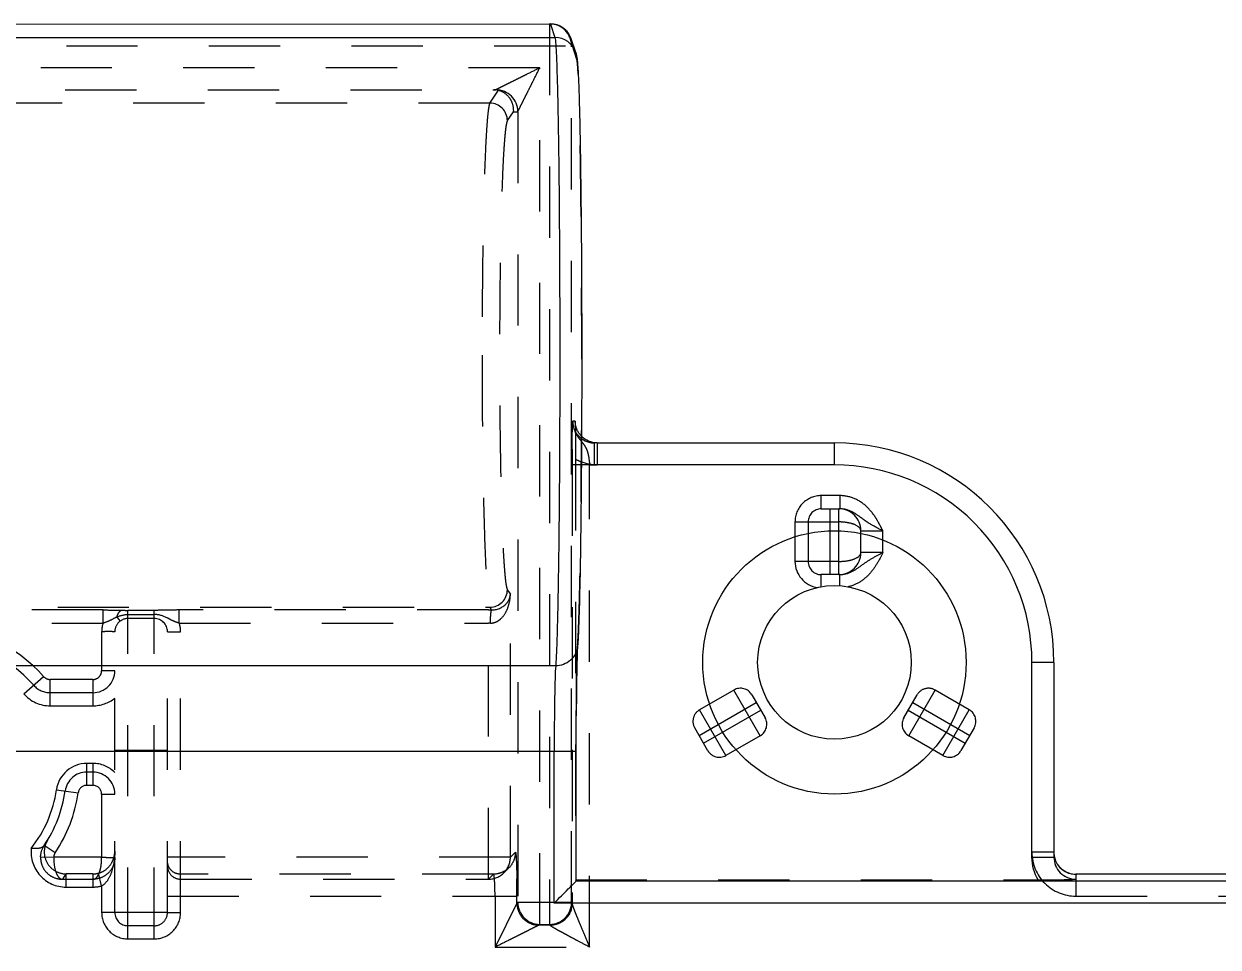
# Model space of a CAD drawing. Header units: millimetres. Extents: x 564 to 2602, y -1989 to 1042.
# Drawn here: x 815.95 to 843.31, y -243.07 to -221.92 of the extents above; entities that cross this region are included whole.
import ezdxf

# ---------------------------------------------------------------- set-up
doc = ezdxf.new("R2010")
doc.units = ezdxf.units.MM
doc.header["$LTSCALE"] = 16.335
doc.linetypes.add('HIDDEN', pattern=[0.2, 0.1, -0.1])
doc.layers.get('0').update_dxf_attribs({"linetype": 'CONTINUOUS'})
doc.layers.add('DEFAULT_2', color=8, linetype='HIDDEN')

msp = doc.modelspace()

# ---------------------------------------------------------------- linework, layer by layer
at = {"color": 7, "linetype": 'Continuous'}
for p, q in [((804.126, -221.921), (828.014, -221.924)), ((828.014, -221.924), (828.116, -222.231)), ((804.229, -222.231), (828.116, -222.231)), ((828.593, -222.574), (828.491, -222.267)), ((829.086, -231.522), (829.086, -232.024)), ((829.086, -231.522), (834.523, -231.522)), ((834.523, -232.024), (834.523, -231.522)), ((834.523, -232.024), (829.086, -232.024)), ((828.636, -236.187), (828.637, -236.176)), ((828.637, -236.177), (828.637, -236.177)), ((828.136, -236.628), (804.21, -236.628)), ((839.048, -241.014), (839.048, -236.549)), ((839.551, -236.549), (839.048, -236.549)), ((839.551, -236.549), (839.551, -241.014)), ((828.61, -237.378), (828.615, -236.929)), ((828.606, -237.91), (828.61, -237.378)), ((828.604, -241.558), (828.606, -237.91)), ((828.604, -238.591), (803.741, -238.591)), ((828.101, -242.062), (828.101, -238.591)), ((839.048, -241.014), (839.551, -241.014)), ((889.323, -241.56), (828.604, -241.559)), ((840.056, -241.402), (840.056, -241.517)), ((889.323, -241.402), (840.056, -241.402)), ((889.323, -242.062), (828.101, -242.062))]:
    msp.add_line(p, q, dxfattribs=at)
msp.add_lwpolyline([(828.615, -236.929), (828.622, -236.58), (828.625, -236.445), (828.629, -236.336), (828.632, -236.253), (828.636, -236.196), (828.636, -236.187)], dxfattribs=at)
for radius in [3.017, 1.76]:
    msp.add_circle((834.523, -236.549), radius, dxfattribs=at)
for centre, radius, start, end in [((828.013, -222.424), 0.503, 18.3912, 89.9597), ((828.12, -222.731), 0.498, 18.3909, 90.076), ((834.523, -236.549), 5.027, 0, 90), ((834.523, -236.549), 4.525, 359.9995, 90.0005), ((840.054, -241.014), 0.503, 179.9477, 269.9478), ((840.053, -240.899), 0.503, 192.9041, 270.6265)]:
    msp.add_arc(centre, radius, start, end, dxfattribs=at)
for points, knots in [([(828.491, -222.267), (828.459, -222.169), (828.328, -221.99), (828.117, -221.924), (828.014, -221.924)], [0, 0, 0, 0, 0.499612, 1, 1, 1, 1]), ([(828.116, -222.231), (828.123, -222.251), (828.129, -222.314), (828.14, -222.434), (828.149, -222.613), (828.159, -222.846), (828.168, -223.134), (828.181, -223.617), (828.194, -224.334), (828.208, -225.313), (828.218, -226.427), (828.225, -227.641), (828.23, -229.342), (828.227, -231.414), (828.212, -233.382), (828.193, -234.756), (828.177, -235.556), (828.16, -236.161), (828.145, -236.496), (828.136, -236.628)], [0, 0, 0, 0, 0.004467, 0.012937, 0.025357, 0.041643, 0.06165, 0.085225, 0.142312, 0.211064, 0.289274, 0.374439, 0.463818, 0.643697, 0.805985, 0.873912, 0.930005, 0.972499, 1, 1, 1, 1]), ([(828.593, -222.574), (828.61, -222.623), (828.627, -222.72), (828.646, -222.949), (828.663, -223.323), (828.681, -223.906), (828.697, -224.664), (828.71, -225.576), (828.721, -226.615), (828.728, -227.746), (828.733, -229.335), (828.73, -231.272), (828.715, -233.113), (828.696, -234.401), (828.68, -235.152), (828.662, -235.727), (828.647, -236.048), (828.637, -236.177)], [0, 0, 0, 0, 0.011539, 0.021523, 0.050715, 0.093861, 0.150142, 0.217901, 0.295023, 0.37906, 0.467329, 0.645202, 0.805963, 0.873326, 0.929018, 0.971644, 1, 1, 1, 1]), ([(829.086, -231.522), (829.019, -231.522), (828.885, -231.494), (828.772, -231.417), (828.725, -231.369)], [0, 0, 0, 0, 0.500427, 1, 1, 1, 1]), ([(828.637, -236.177), (828.626, -236.297), (828.535, -236.483), (828.318, -236.604), (828.195, -236.628), (828.136, -236.628)], [0, 0, 0, 0, 0.495956, 0.755204, 1, 1, 1, 1]), ([(828.136, -236.628), (828.127, -236.713), (828.12, -236.948), (828.109, -237.38), (828.103, -237.949), (828.101, -238.369), (828.101, -238.591)], [0, 0, 0, 0, 0.130859, 0.358952, 0.660222, 1, 1, 1, 1]), ([(828.101, -242.062), (828.157, -242.006), (828.264, -241.899), (828.395, -241.769), (828.489, -241.675), (828.548, -241.613), (828.588, -241.578), (828.607, -241.559)], [0, 0, 0, 0, 0.330995, 0.640537, 0.775937, 0.888726, 1, 1, 1, 1])]:
    msp.add_open_spline(points, degree=3, knots=knots, dxfattribs=at)
for points in [[(829.086, -232.024), (828.962, -232.024), (828.837, -232.001), (828.722, -231.956)], [(839.193, -241.534), (839.1, -241.38), (839.048, -241.194), (839.048, -241.014)], [(839.664, -241.217), (839.734, -241.303), (839.84, -241.367), (839.948, -241.39)], [(839.948, -241.39), (839.991, -241.399), (840.035, -241.403), (840.079, -241.401)]]:
    msp.add_open_spline(points, degree=3, dxfattribs=at)
at = {"layer": 'DEFAULT_2', "color": 8, "linetype": 'HIDDEN'}
for p, q in [((827.996, -221.921), (827.996, -242.551)), ((803.855, -222.424), (828.515, -222.424)), ((828.517, -222.426), (828.491, -222.267)), ((828.499, -242.048), (828.499, -222.424)), ((828.619, -222.733), (828.517, -222.426)), ((828.593, -222.574), (828.619, -222.733)), ((828.593, -222.574), (828.593, -222.574)), ((827.769, -222.928), (803.855, -222.928)), ((827.769, -242.551), (827.769, -222.928)), ((803.829, -223.431), (826.763, -223.431)), ((826.625, -223.737), (826.822, -223.441)), ((826.625, -223.737), (810.19, -223.737)), ((827.164, -223.934), (827.027, -224.138)), ((827.164, -223.934), (827.267, -223.934)), ((827.267, -223.934), (827.267, -242.048)), ((828.583, -231.019), (828.525, -231.019)), ((829.028, -232.024), (829.028, -231.522)), ((829.086, -231.522), (829.028, -231.522)), ((828.509, -232.018), (828.509, -242.073)), ((828.509, -232.018), (828.912, -232.018)), ((828.592, -231.895), (828.592, -241.534)), ((828.912, -243.072), (828.912, -232.018)), ((829.028, -232.024), (829.086, -232.024)), ((834.221, -233.03), (834.221, -232.728)), ((834.644, -232.728), (834.221, -232.728)), ((834.644, -232.728), (834.644, -233.03)), ((834.221, -233.03), (834.644, -233.03)), ((834.423, -234.538), (834.423, -233.03)), ((834.624, -234.538), (834.624, -233.03)), ((833.618, -233.331), (833.618, -234.236)), ((833.618, -233.331), (834.624, -233.331)), ((833.92, -233.331), (833.92, -234.236)), ((835.126, -234.035), (835.126, -233.533)), ((835.126, -233.533), (835.629, -233.533)), ((835.629, -234.035), (835.629, -233.533)), ((835.629, -234.035), (835.126, -234.035)), ((834.624, -234.236), (833.618, -234.236)), ((834.221, -234.815), (834.221, -234.538)), ((834.644, -234.538), (834.221, -234.538)), ((834.644, -234.794), (834.644, -234.538)), ((827.027, -234.883), (827.097, -234.987)), ((827.097, -241.014), (827.097, -234.987)), ((810.19, -235.284), (826.625, -235.284)), ((826.625, -235.284), (826.668, -235.349)), ((817.764, -235.348), (810.057, -235.348)), ((817.764, -235.65), (817.764, -235.348)), ((818.082, -235.51), (818.153, -235.604)), ((818.16, -235.354), (818.192, -235.355)), ((818.335, -242.884), (818.335, -235.357)), ((818.938, -235.357), (818.335, -235.357)), ((818.335, -235.45), (818.938, -235.45)), ((818.938, -235.544), (818.335, -235.544)), ((818.938, -242.884), (818.938, -235.357)), ((819.509, -235.65), (819.509, -235.348)), ((826.594, -235.348), (819.509, -235.348)), ((826.594, -241.516), (826.594, -235.348)), ((810.057, -235.65), (817.764, -235.65)), ((817.731, -235.848), (817.731, -236.74)), ((818.033, -242.28), (818.033, -235.845)), ((819.239, -242.28), (819.239, -235.845)), ((819.239, -235.845), (819.541, -235.845)), ((819.509, -235.65), (826.594, -235.65)), ((819.541, -242.28), (819.541, -235.845)), ((828.638, -236.137), (828.637, -236.177)), ((815.95, -237.271), (816.403, -236.873)), ((816.554, -237.545), (816.554, -236.941)), ((817.53, -236.941), (816.554, -236.941)), ((817.53, -236.941), (817.53, -237.545)), ((818.033, -236.74), (817.731, -236.74)), ((832.219, -237.183), (831.431, -237.637)), ((832.822, -238.228), (832.219, -237.183)), ((836.224, -238.228), (836.828, -237.183)), ((837.611, -237.635), (836.828, -237.183)), ((817.53, -237.243), (816.554, -237.243)), ((831.422, -238.224), (832.731, -237.467)), ((832.631, -237.293), (832.932, -237.816)), ((836.114, -237.816), (836.415, -237.293)), ((836.315, -237.467), (837.621, -238.222)), ((816.554, -237.545), (817.53, -237.545)), ((832.035, -238.682), (831.431, -237.637)), ((831.522, -238.398), (832.832, -237.642)), ((836.214, -237.642), (837.521, -238.396)), ((837.008, -238.68), (837.611, -237.635)), ((831.623, -238.572), (831.321, -238.049)), ((837.722, -238.047), (837.42, -238.57)), ((832.822, -238.228), (832.035, -238.682)), ((837.008, -238.68), (836.224, -238.228)), ((818.033, -238.56), (819.239, -238.56)), ((828.604, -238.591), (828.604, -238.591)), ((817.393, -239.364), (817.393, -238.862)), ((817.53, -238.862), (817.393, -238.862)), ((817.53, -238.862), (817.53, -239.364)), ((817.53, -239.063), (817.393, -239.063)), ((817.393, -239.364), (817.53, -239.364)), ((816.697, -239.465), (817.194, -239.537)), ((817.731, -239.565), (817.731, -241.014)), ((817.731, -239.566), (818.033, -239.566)), ((816.667, -240.909), (816.417, -240.741)), ((816.332, -241.003), (816.634, -241.014)), ((817.731, -241.014), (816.634, -241.014)), ((827.097, -241.014), (819.239, -241.014)), ((827.097, -241.014), (827.211, -240.899)), ((839.551, -240.899), (839.048, -240.899)), ((819.25, -241.178), (819.239, -241.1)), ((827.064, -241.255), (826.95, -241.369)), ((816.839, -241.516), (816.917, -241.394)), ((816.839, -241.516), (817.53, -241.516)), ((816.917, -241.696), (816.917, -241.394)), ((817.53, -241.394), (816.917, -241.394)), ((817.53, -241.394), (817.53, -241.696)), ((817.731, -241.67), (817.656, -241.378)), ((826.709, -241.402), (819.541, -241.402)), ((819.541, -241.516), (826.594, -241.516)), ((826.709, -241.402), (826.594, -241.516)), ((828.592, -241.534), (839.193, -241.534)), ((828.592, -241.534), (828.604, -241.558)), ((816.917, -241.696), (817.53, -241.696)), ((817.731, -241.67), (817.731, -242.28)), ((819.239, -241.904), (827.248, -241.904)), ((826.745, -241.904), (826.745, -243.072)), ((827.248, -242.067), (826.745, -243.072)), ((827.248, -242.067), (827.248, -241.904)), ((827.267, -242.048), (827.248, -242.067)), ((828.499, -242.048), (827.267, -242.048)), ((828.508, -242.067), (828.499, -242.048)), ((840.053, -241.904), (855.84, -241.904)), ((819.239, -242.28), (817.731, -242.28)), ((818.938, -242.582), (818.335, -242.582)), ((827.769, -242.551), (827.75, -242.569)), ((828.005, -242.569), (827.75, -242.569)), ((827.769, -242.551), (827.996, -242.551)), ((828.005, -242.569), (827.996, -242.551)), ((818.335, -242.884), (818.938, -242.884)), ((826.745, -243.072), (828.912, -243.072))]:
    msp.add_line(p, q, dxfattribs=at)
for centre, radius, start, end in [((827.996, -222.424), 0.503, 359.9953, 89.9953), ((828.013, -222.424), 0.503, 359.9955, 18.3912), ((826.763, -223.935), 0.504, 0.1195, 90.0014), ((826.625, -224.139), 0.403, 0.129, 89.9147), ((887.658, -232.046), 59.149, 179.63086, 179.97205), ((829.086, -231.017), 1.007, 240.5871, 248.7824), ((829.028, -231.018), 1.007, 263.3598, 269.9968), ((834.221, -233.331), 0.603, 89.9997, 180.0003), ((834.221, -233.331), 0.302, 90, 180), ((834.624, -233.533), 0.503, 0, 90), ((834.624, -234.035), 0.503, 270, 0), ((834.221, -234.236), 0.603, 180, 261.5772), ((834.221, -234.236), 0.302, 180, 270), ((826.625, -234.882), 0.403, 270.0852, 359.8711), ((818.335, -235.845), 0.302, 90, 180.0005), ((818.938, -235.845), 0.302, 0, 90), ((826.594, -250.47), 15.121, 89.717, 89.9971), ((813.91, -239.063), 3.318, 41.2999, 138.7001), ((818.335, -235.845), 0.603, 161.082, 180.2503), ((818.938, -235.845), 0.603, 0, 18.9182), ((826.594, -241.624), 5.975, 89.5571, 90.0002), ((813.91, -239.063), 3.017, 41.2999, 138.7001), ((816.554, -236.74), 0.201, 221.2999, 270.0049), ((817.53, -236.74), 0.503, 270, 360), ((817.53, -236.74), 0.201, 269.9973, 0.0044), ((816.554, -236.74), 0.503, 221.2999, 270), ((832.369, -237.444), 0.302, 30, 120), ((836.677, -237.444), 0.302, 60, 150), ((816.554, -236.74), 0.804, 221.2999, 270.0004), ((817.53, -236.74), 0.804, 270, 308.6822), ((831.582, -237.899), 0.302, 120, 210), ((837.46, -237.897), 0.302, 330, 60), ((832.671, -237.967), 0.302, 300, 30), ((836.375, -237.967), 0.302, 150, 240), ((831.884, -238.421), 0.302, 210, 300), ((837.159, -238.419), 0.302, 240, 330), ((817.393, -239.566), 0.704, 89.9991, 171.7886), ((817.53, -239.566), 0.704, 44.4153, 90), ((817.393, -239.566), 0.503, 90, 171.7868), ((817.53, -239.566), 0.503, 0, 90), ((817.393, -239.566), 0.201, 89.9975, 171.7901), ((817.53, -239.566), 0.201, 0.0308, 90.0024), ((813.91, -239.063), 2.815, 321.6069, 351.7863), ((813.91, -239.063), 3.017, 326.1945, 351.7868), ((813.91, -239.063), 3.318, 326.2154, 351.7866), ((816.917, -240.892), 0.804, 174.2647, 269.986), ((817.478, -240.87), 0.555, 349.651, 359.9882), ((826.595, -241.014), 0.502, 269.9215, 0.0785), ((840.053, -240.899), 1.006, 179.9998, 269.9999), ((840.053, -240.899), 0.503, 180.0002, 192.9041), ((817.535, -240.914), 0.48, 284.5658, 303.0796), ((819.541, -241.215), 0.301, 179.9974, 270.0376), ((816.917, -240.93), 0.464, 265.0532, 270.0025), ((817.53, -240.893), 0.502, 270.01, 284.4951), ((800.922, -241.895), 26.325, 359.9803, 0.8421), ((817.53, -240.889), 0.807, 270.0258, 284.4605), ((827.77, -242.047), 0.503, 180.0826, 269.9174), ((827.996, -242.048), 0.503, 270.0279, 359.9441), ((818.335, -242.28), 0.603, 179.999, 270.001), ((818.335, -242.28), 0.302, 180, 270), ((818.938, -242.28), 0.603, 269.9998, 0.0187), ((818.938, -242.28), 0.302, 269.9998, 0.0004)]:
    msp.add_arc(centre, radius, start, end, dxfattribs=at)
msp.add_ellipse((826.393, -223.934), major_axis=(0.566, 0.408), ratio=0.519761, start_param=0.422253, end_param=0.625102, dxfattribs=at)
for points, knots in [([(828.638, -236.137), (828.648, -236.015), (828.662, -235.702), (828.68, -235.139), (828.696, -234.394), (828.715, -233.115), (828.729, -231.282), (828.733, -229.353), (828.728, -227.769), (828.721, -226.639), (828.71, -225.602), (828.697, -224.69), (828.683, -224.023), (828.67, -223.573), (828.661, -223.306), (828.651, -223.088), (828.642, -222.922), (828.632, -222.81), (828.625, -222.752), (828.619, -222.733)], [0, 0, 0, 0, 0.027504, 0.070003, 0.126102, 0.194036, 0.356334, 0.536215, 0.625593, 0.710756, 0.788964, 0.857713, 0.914794, 0.938365, 0.958368, 0.974648, 0.987062, 0.995529, 1, 1, 1, 1]), ([(827.769, -222.928), (827.67, -222.977), (827.524, -223.051), (827.329, -223.148), (827.187, -223.219), (827.072, -223.277), (826.983, -223.321), (826.921, -223.353), (826.864, -223.381), (826.817, -223.405), (826.784, -223.419), (826.769, -223.431), (826.763, -223.431)], [0, 0, 0, 0, 0.293272, 0.438058, 0.580131, 0.717314, 0.782864, 0.844993, 0.902263, 0.951568, 0.985649, 1, 1, 1, 1]), ([(827.267, -223.934), (827.268, -223.927), (827.279, -223.909), (827.297, -223.873), (827.321, -223.824), (827.36, -223.745), (827.414, -223.638), (827.482, -223.503), (827.552, -223.363), (827.648, -223.17), (827.721, -223.026), (827.769, -222.928)], [0, 0, 0, 0, 0.018955, 0.056025, 0.10642, 0.163908, 0.29095, 0.426809, 0.567281, 0.710339, 1, 1, 1, 1]), ([(826.822, -223.441), (826.908, -223.462), (827.042, -223.548), (827.151, -223.737), (827.168, -223.867), (827.164, -223.934)], [0, 0, 0, 0, 0.409557, 0.688119, 1, 1, 1, 1]), ([(826.625, -223.737), (826.615, -223.753), (826.604, -223.809), (826.587, -223.914), (826.571, -224.071), (826.555, -224.275), (826.539, -224.528), (826.518, -224.951), (826.496, -225.578), (826.475, -226.43), (826.459, -227.393), (826.45, -228.433), (826.447, -229.147), (826.447, -229.511)], [0, 0, 0, 0, 0.009926, 0.028528, 0.055778, 0.091477, 0.135298, 0.186887, 0.311447, 0.460725, 0.629316, 0.811336, 1, 1, 1, 1]), ([(827.027, -224.138), (827.018, -224.154), (827.006, -224.205), (826.989, -224.303), (826.973, -224.448), (826.957, -224.638), (826.941, -224.873), (826.92, -225.267), (826.898, -225.85), (826.877, -226.643), (826.861, -227.54), (826.852, -228.507), (826.848, -229.511), (826.852, -230.514), (826.861, -231.481), (826.877, -232.378), (826.898, -233.171), (826.92, -233.754), (826.941, -234.148), (826.957, -234.383), (826.973, -234.573), (826.989, -234.718), (827.006, -234.816), (827.018, -234.867), (827.027, -234.883)], [0, 0, 0, 0, 0.005115, 0.014354, 0.027861, 0.045665, 0.067584, 0.093392, 0.155677, 0.230311, 0.314638, 0.405624, 0.499999, 0.594373, 0.68536, 0.769687, 0.844321, 0.906607, 0.932415, 0.954335, 0.972139, 0.985646, 0.994885, 1, 1, 1, 1]), ([(826.447, -229.511), (826.447, -229.874), (826.45, -230.588), (826.459, -231.628), (826.475, -232.591), (826.496, -233.443), (826.518, -234.07), (826.539, -234.493), (826.555, -234.746), (826.571, -234.951), (826.587, -235.108), (826.604, -235.213), (826.615, -235.268), (826.625, -235.284)], [0, 0, 0, 0, 0.188664, 0.370685, 0.539276, 0.688553, 0.813113, 0.864703, 0.908523, 0.944222, 0.971472, 0.990074, 1, 1, 1, 1]), ([(828.511, -231.665), (828.512, -231.526), (828.515, -231.311), (828.52, -231.095), (828.525, -231.019)], [0, 0, 0, 0, 0.645098, 1, 1, 1, 1]), ([(828.525, -231.019), (828.525, -231.113), (828.562, -231.256), (828.662, -231.411), (828.747, -231.51), (828.823, -231.613), (828.87, -231.735), (828.897, -231.871), (828.907, -231.968), (828.912, -232.018)], [0, 0, 0, 0, 0.259783, 0.385776, 0.50639, 0.619226, 0.734339, 0.862372, 1, 1, 1, 1]), ([(828.525, -231.019), (828.525, -231.095), (828.561, -231.248), (828.661, -231.371), (828.721, -231.417)], [0, 0, 0, 0, 0.500642, 1, 1, 1, 1]), ([(828.583, -231.019), (828.584, -231.081), (828.589, -231.373), (828.592, -231.665), (828.592, -231.895)], [0, 0, 0, 0, 0.213124, 1, 1, 1, 1]), ([(828.725, -231.369), (828.681, -231.323), (828.609, -231.213), (828.583, -231.083), (828.583, -231.019)], [0, 0, 0, 0, 0.499715, 1, 1, 1, 1]), ([(835.629, -233.533), (835.605, -233.482), (835.554, -233.382), (835.443, -233.187), (835.268, -232.963), (834.982, -232.774), (834.756, -232.728), (834.644, -232.728)], [0, 0, 0, 0, 0.125312, 0.250687, 0.500817, 0.750541, 1, 1, 1, 1]), ([(835.629, -233.533), (835.524, -233.48), (835.374, -233.405), (835.199, -233.284), (835.057, -233.178), (834.883, -233.065), (834.722, -233.03), (834.644, -233.03)], [0, 0, 0, 0, 0.314801, 0.44883, 0.56997, 0.791292, 1, 1, 1, 1]), ([(835.126, -233.533), (835.126, -233.467), (834.989, -233.383), (834.816, -233.343), (834.69, -233.331), (834.624, -233.331)], [0, 0, 0, 0, 0.349146, 0.648223, 1, 1, 1, 1]), ([(834.624, -234.236), (834.691, -234.236), (834.818, -234.225), (834.991, -234.184), (835.126, -234.101), (835.126, -234.035)], [0, 0, 0, 0, 0.356124, 0.655039, 1, 1, 1, 1]), ([(834.644, -234.538), (834.739, -234.538), (834.927, -234.486), (835.149, -234.319), (835.377, -234.162), (835.542, -234.075), (835.629, -234.035)], [0, 0, 0, 0, 0.255487, 0.501457, 0.743178, 1, 1, 1, 1]), ([(835.629, -234.035), (835.593, -234.124), (835.496, -234.291), (835.335, -234.532), (835.11, -234.719), (834.93, -234.797), (834.837, -234.818)], [0, 0, 0, 0, 0.250039, 0.499817, 0.750045, 1, 1, 1, 1]), ([(826.641, -235.65), (826.682, -235.65), (826.763, -235.633), (826.893, -235.549), (827.005, -235.398), (827.077, -235.196), (827.095, -235.056), (827.097, -234.987)], [0, 0, 0, 0, 0.140285, 0.27347, 0.523354, 0.763732, 1, 1, 1, 1]), ([(826.668, -235.349), (826.789, -235.35), (827.002, -235.263), (827.091, -235.066), (827.097, -234.987)], [0, 0, 0, 0, 0.601801, 1, 1, 1, 1]), ([(817.764, -235.348), (817.798, -235.348), (817.93, -235.349), (818.062, -235.351), (818.16, -235.354)], [0, 0, 0, 0, 0.260507, 1, 1, 1, 1]), ([(818.082, -235.51), (818.028, -235.531), (817.929, -235.593), (817.82, -235.635), (817.764, -235.65)], [0, 0, 0, 0, 0.497837, 1, 1, 1, 1]), ([(818.082, -235.51), (818.091, -235.473), (818.114, -235.413), (818.165, -235.358), (818.192, -235.355)], [0, 0, 0, 0, 0.58756, 1, 1, 1, 1]), ([(818.192, -235.355), (818.205, -235.355), (818.252, -235.356), (818.3, -235.357), (818.335, -235.357)], [0, 0, 0, 0, 0.269337, 1, 1, 1, 1]), ([(819.509, -235.348), (819.411, -235.349), (819.221, -235.35), (819.031, -235.357), (818.938, -235.357)], [0, 0, 0, 0, 0.51153, 1, 1, 1, 1]), ([(819.509, -235.65), (819.475, -235.64), (819.412, -235.619), (819.319, -235.576), (819.174, -235.494), (819.038, -235.45), (818.938, -235.45)], [0, 0, 0, 0, 0.174308, 0.323515, 0.506938, 1, 1, 1, 1]), ([(826.641, -235.65), (826.641, -235.614), (826.642, -235.544), (826.647, -235.462), (826.653, -235.407), (826.657, -235.378), (826.662, -235.36), (826.665, -235.35), (826.668, -235.349)], [0, 0, 0, 0, 0.356414, 0.683477, 0.809878, 0.905381, 0.968781, 1, 1, 1, 1]), ([(818.033, -235.845), (818.033, -235.846), (818.03, -235.845), (818.026, -235.846), (818.019, -235.845), (818.004, -235.846), (817.979, -235.845), (817.942, -235.844), (817.897, -235.843), (817.825, -235.844), (817.77, -235.846), (817.731, -235.848)], [0, 0, 0, 0, 0.004932, 0.019467, 0.04336, 0.07635, 0.168565, 0.29291, 0.44442, 0.617869, 1, 1, 1, 1]), ([(828.638, -236.137), (828.63, -236.243), (828.622, -236.537), (828.611, -237.077), (828.606, -237.789), (828.604, -238.313), (828.604, -238.591)], [0, 0, 0, 0, 0.130229, 0.358908, 0.660202, 1, 1, 1, 1]), ([(816.422, -240.734), (816.409, -240.753), (816.375, -240.79), (816.298, -240.812), (816.212, -240.816), (816.15, -240.813), (816.117, -240.811)], [0, 0, 0, 0, 0.214313, 0.435381, 0.702383, 1, 1, 1, 1]), ([(816.333, -241.003), (816.33, -241.072), (816.354, -241.211), (816.471, -241.384), (816.642, -241.493), (816.774, -241.517), (816.839, -241.516)], [0, 0, 0, 0, 0.258568, 0.510911, 0.757082, 1, 1, 1, 1]), ([(816.634, -241.014), (816.634, -241.082), (816.64, -241.207), (816.677, -241.352), (816.722, -241.44), (816.757, -241.485), (816.797, -241.513), (816.826, -241.517), (816.839, -241.516)], [0, 0, 0, 0, 0.348693, 0.642101, 0.758479, 0.853646, 0.930921, 1, 1, 1, 1]), ([(817.53, -241.516), (817.543, -241.517), (817.572, -241.513), (817.611, -241.485), (817.645, -241.44), (817.675, -241.379), (817.7, -241.303), (817.726, -241.18), (817.732, -241.082), (817.731, -241.014)], [0, 0, 0, 0, 0.067935, 0.144362, 0.239227, 0.355676, 0.493681, 0.650597, 1, 1, 1, 1]), ([(818.033, -241.021), (818.033, -241.088), (818.005, -241.223), (817.889, -241.389), (817.722, -241.494), (817.593, -241.517), (817.53, -241.516)], [0, 0, 0, 0, 0.259207, 0.511905, 0.757625, 1, 1, 1, 1]), ([(818.033, -240.87), (818.033, -241.022), (818.004, -241.251), (817.891, -241.524), (817.792, -241.639), (817.731, -241.67)], [0, 0, 0, 0, 0.514325, 0.766624, 1, 1, 1, 1]), ([(817.731, -241.014), (817.77, -241.014), (817.826, -241.015), (817.897, -241.016), (817.942, -241.017), (817.979, -241.019), (818.004, -241.019), (818.019, -241.02), (818.027, -241.02), (818.03, -241.021), (818.033, -241.02), (818.033, -241.021)], [0, 0, 0, 0, 0.382113, 0.555579, 0.707089, 0.831411, 0.923626, 0.956621, 0.980518, 0.995057, 1, 1, 1, 1]), ([(817.797, -241.316), (817.861, -241.274), (817.962, -241.168), (818.012, -241.033), (818.024, -240.969)], [0, 0, 0, 0, 0.544192, 1, 1, 1, 1]), ([(827.211, -240.899), (827.211, -240.915), (827.208, -240.979), (827.191, -241.042), (827.173, -241.088)], [0, 0, 0, 0, 0.238294, 1, 1, 1, 1]), ([(827.211, -240.899), (827.213, -240.897), (827.218, -240.908), (827.219, -240.918), (827.224, -240.946), (827.227, -240.99), (827.234, -241.097), (827.24, -241.271), (827.244, -241.423), (827.245, -241.508)], [0, 0, 0, 0, 0.013156, 0.032369, 0.060443, 0.143, 0.259425, 0.581976, 1, 1, 1, 1]), ([(819.541, -241.402), (819.489, -241.402), (819.383, -241.374), (819.306, -241.296), (819.28, -241.251)], [0, 0, 0, 0, 0.500066, 1, 1, 1, 1]), ([(826.906, -241.36), (826.89, -241.366), (826.827, -241.39), (826.759, -241.402), (826.709, -241.402)], [0, 0, 0, 0, 0.26103, 1, 1, 1, 1]), ([(826.745, -241.904), (826.745, -241.839), (826.744, -241.718), (826.737, -241.576), (826.731, -241.487), (826.723, -241.439), (826.721, -241.417), (826.712, -241.4), (826.709, -241.402)], [0, 0, 0, 0, 0.387275, 0.713575, 0.836223, 0.926078, 0.980569, 1, 1, 1, 1]), ([(839.193, -241.534), (839.276, -241.534), (839.564, -241.533), (839.852, -241.525), (840.056, -241.517)], [0, 0, 0, 0, 0.290185, 1, 1, 1, 1]), ([(840.059, -241.402), (840.057, -241.4), (840.053, -241.42), (840.054, -241.437), (840.053, -241.488), (840.053, -241.547), (840.053, -241.624), (840.053, -241.744), (840.053, -241.839), (840.053, -241.904)], [0, 0, 0, 0, 0.015155, 0.068115, 0.158408, 0.282236, 0.434819, 0.610191, 1, 1, 1, 1]), ([(827.248, -242.067), (827.248, -242.13), (827.276, -242.261), (827.384, -242.433), (827.556, -242.541), (827.687, -242.569), (827.75, -242.569)], [0, 0, 0, 0, 0.242441, 0.500034, 0.757605, 1, 1, 1, 1]), ([(828.508, -242.067), (828.508, -242.13), (828.48, -242.261), (828.372, -242.433), (828.199, -242.541), (828.069, -242.569), (828.005, -242.569)], [0, 0, 0, 0, 0.242393, 0.499925, 0.757505, 1, 1, 1, 1]), ([(828.509, -242.073), (828.509, -242.2), (828.424, -242.405), (828.201, -242.544), (828.07, -242.572), (828.007, -242.572)], [0, 0, 0, 0, 0.494476, 0.754702, 1, 1, 1, 1]), ([(828.509, -242.073), (828.51, -242.081), (828.515, -242.1), (828.533, -242.153), (828.566, -242.239), (828.613, -242.357), (828.688, -242.539), (828.788, -242.778), (828.87, -242.973), (828.912, -243.072)], [0, 0, 0, 0, 0.021145, 0.05581, 0.154756, 0.276851, 0.412144, 0.700563, 1, 1, 1, 1]), ([(819.239, -242.28), (819.239, -242.28), (819.243, -242.281), (819.246, -242.28), (819.254, -242.28), (819.268, -242.28), (819.294, -242.281), (819.33, -242.281), (819.376, -242.282), (819.447, -242.282), (819.503, -242.281), (819.541, -242.28)], [0, 0, 0, 0, 0.004913, 0.019439, 0.043324, 0.076307, 0.168503, 0.292816, 0.444331, 0.617821, 1, 1, 1, 1]), ([(827.75, -242.569), (827.743, -242.571), (827.725, -242.582), (827.689, -242.6), (827.641, -242.624), (827.562, -242.663), (827.455, -242.717), (827.32, -242.785), (827.179, -242.855), (826.987, -242.951), (826.843, -243.024), (826.745, -243.072)], [0, 0, 0, 0, 0.019149, 0.056046, 0.106209, 0.164143, 0.291122, 0.427018, 0.567433, 0.710446, 1, 1, 1, 1]), ([(828.912, -243.072), (828.823, -243.025), (828.692, -242.956), (828.517, -242.863), (828.39, -242.795), (828.267, -242.729), (828.17, -242.676), (828.101, -242.636), (828.056, -242.611), (828.028, -242.59), (828.009, -242.579), (828.007, -242.572)], [0, 0, 0, 0, 0.289269, 0.432154, 0.572466, 0.708208, 0.835223, 0.892632, 0.942752, 0.980832, 1, 1, 1, 1])]:
    msp.add_open_spline(points, degree=3, knots=knots, dxfattribs=at)
for points in [[(828.721, -231.417), (828.756, -231.444), (828.795, -231.466), (828.836, -231.483)], [(828.836, -231.483), (828.896, -231.508), (828.963, -231.522), (829.028, -231.522)], [(818.082, -235.51), (818.16, -235.473), (818.248, -235.452), (818.335, -235.45)], [(816.333, -241.003), (816.336, -240.911), (816.366, -240.818), (816.417, -240.741)], [(816.488, -240.63), (816.443, -240.703), (816.419, -240.791), (816.417, -240.876)], [(816.417, -240.876), (816.414, -240.962), (816.433, -241.051), (816.473, -241.126)], [(816.668, -240.908), (816.647, -240.939), (816.635, -240.977), (816.634, -241.014)], [(816.473, -241.126), (816.513, -241.203), (816.578, -241.27), (816.652, -241.316)], [(816.652, -241.316), (816.719, -241.358), (816.798, -241.386), (816.877, -241.393)], [(819.28, -241.251), (819.267, -241.228), (819.257, -241.203), (819.25, -241.178)], [(827, -241.308), (826.97, -241.329), (826.939, -241.346), (826.906, -241.36)], [(827.064, -241.255), (827.045, -241.275), (827.023, -241.293), (827, -241.308)], [(827.173, -241.088), (827.148, -241.149), (827.111, -241.208), (827.064, -241.255)]]:
    msp.add_open_spline(points, degree=3, dxfattribs=at)

doc.saveas('drawing.dxf')
